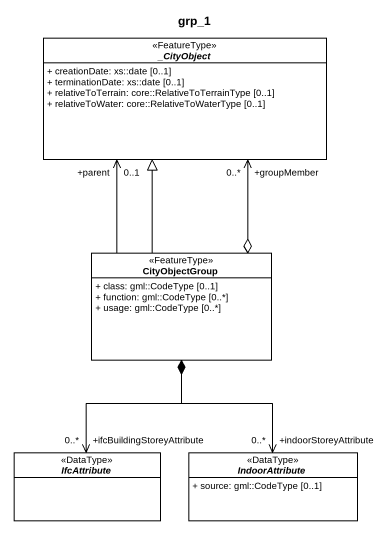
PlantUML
@startuml
title grp_1
hide circle
hide empty members
skinparam classAttributeIconSize 0
abstract class "_CityObject" as CityObject <<FeatureType>> #FFFFFF {
  + creationDate: xs::date [0..1]
  + terminationDate: xs::date [0..1]
  + relativeToTerrain: core::RelativeToTerrainType [0..1]
  + relativeToWater: core::RelativeToWaterType [0..1]
}
class CityObjectGroup <<FeatureType>> #FFFFFF {
  + class: gml::CodeType [0..1]
  + function: gml::CodeType [0..*]
  + usage: gml::CodeType [0..*]
}
abstract class IfcAttribute <<DataType>> #FFFFFF
abstract class IndoorAttribute <<DataType>> #FFFFFF {
  + source: gml::CodeType [0..1]
}
CityObject "+groupMember\n0..*" <--o CityObjectGroup
CityObject "+parent\n0..1" <-- CityObjectGroup
CityObjectGroup -up-|> CityObject
IfcAttribute "+ifcBuildingStoreyAttribute\n0..*" <-up-* CityObjectGroup
IndoorAttribute "+indoorStoreyAttribute\n0..*" <-up-* CityObjectGroup
@enduml
